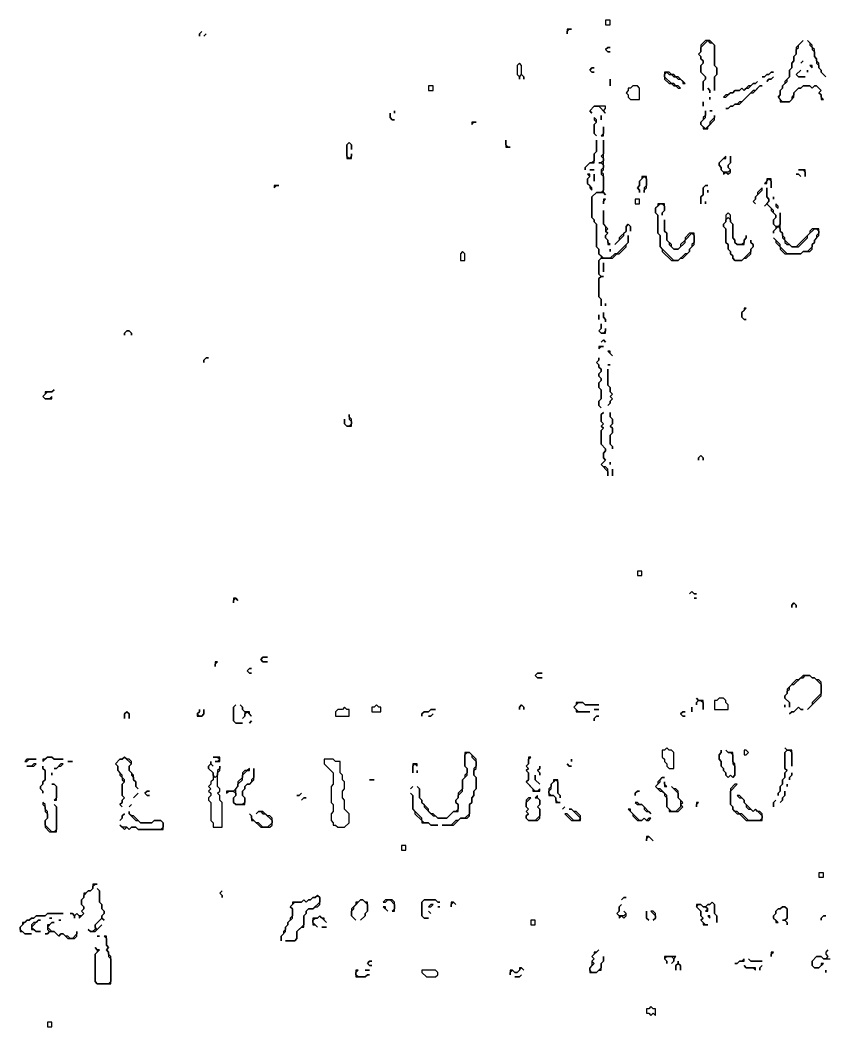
# Model space of a CAD drawing. Header units: metres. Extents: x 0 to 3575, y 1 to 2763.
# Drawn here: x 2842 to 3197.5, y 601 to 1045 of the extents above; entities that cross this region are included whole.
import ezdxf

# ---------------------------------------------------------------- set-up
doc = ezdxf.new("R2010")
doc.units = ezdxf.units.M

msp = doc.modelspace()

# ---------------------------------------------------------------- linework, layer by layer
for points in [[(3100, 1045), (3100, 1043), (3102, 1043), (3102, 1045)], [(2922, 1040), (2921, 1039), (2921, 1038), (2921, 1039)], [(2924, 1039), (2923, 1038)], [(2924, 1041)], [(3083, 1041), (3083, 1039), (3083, 1040), (3084, 1041), (3085, 1041)], [(3085, 1039)], [(3144, 1036), (3142, 1034), (3142, 1031), (3141, 1030), (3142, 1029), (3142, 1028), (3143, 1027), (3143, 1026), (3142, 1025), (3142, 1022), (3144, 1020), (3144, 1019), (3143, 1018), (3143, 1014), (3143, 1018), (3144, 1019), (3144, 1020), (3142, 1022), (3142, 1025), (3143, 1026), (3143, 1027), (3142, 1028), (3142, 1029), (3141, 1030), (3142, 1031), (3142, 1033), (3145, 1036), (3146, 1035), (3147, 1035), (3148, 1034), (3148, 1025), (3149, 1024), (3149, 1021), (3148, 1020), (3148, 1014), (3148, 1020), (3149, 1021), (3149, 1024), (3148, 1025), (3148, 1034), (3146, 1036)], [(3187, 1036), (3184, 1033), (3184, 1030), (3183, 1029), (3183, 1027), (3182, 1026), (3182, 1024), (3181, 1023), (3181, 1020), (3179, 1018), (3179, 1017), (3178, 1016), (3178, 1015), (3177, 1014), (3177, 1012), (3176, 1011), (3177, 1010), (3177, 1009), (3181, 1009), (3183, 1011), (3183, 1013), (3185, 1015), (3186, 1015), (3187, 1016), (3190, 1016), (3191, 1015), (3192, 1016), (3193, 1016), (3195, 1014), (3194, 1013), (3195, 1012), (3195, 1010), (3196, 1010), (3195, 1011), (3195, 1012), (3194, 1013), (3195, 1014), (3193, 1016), (3192, 1016), (3191, 1015), (3190, 1016), (3187, 1016), (3186, 1015), (3185, 1015), (3183, 1013), (3183, 1012), (3182, 1011), (3182, 1010), (3181, 1009), (3178, 1009), (3176, 1011), (3177, 1012), (3177, 1014), (3178, 1015), (3178, 1016), (3180, 1018), (3180, 1019), (3181, 1020), (3181, 1023), (3182, 1024), (3182, 1026), (3183, 1027), (3183, 1029), (3184, 1030), (3184, 1032), (3185, 1033), (3185, 1034)], [(3189, 1036), (3190, 1035), (3190, 1034), (3191, 1033), (3191, 1032), (3192, 1031), (3192, 1029), (3193, 1028), (3193, 1026), (3194, 1025), (3194, 1024), (3195, 1023), (3195, 1022), (3197, 1020), (3195, 1022), (3195, 1023), (3194, 1024), (3194, 1026), (3193, 1027), (3193, 1028), (3192, 1029), (3192, 1032), (3191, 1033), (3191, 1034)], [(3101, 1033), (3100, 1032), (3101, 1031), (3102, 1031), (3101, 1031), (3100, 1032), (3101, 1033), (3102, 1033)], [(3062, 1026), (3061, 1025), (3061, 1021), (3062, 1020), (3062, 1019), (3062, 1020), (3063, 1021), (3064, 1020), (3064, 1019), (3064, 1020), (3063, 1021), (3063, 1025)], [(3187, 1027), (3186, 1026)], [(3189, 1027)], [(3094, 1024), (3093, 1023), (3094, 1022), (3095, 1022), (3094, 1022), (3093, 1023), (3094, 1024), (3095, 1024)], [(3126, 1022), (3126, 1019), (3128, 1017), (3129, 1017), (3130, 1016), (3131, 1016), (3132, 1015), (3133, 1015), (3132, 1016), (3131, 1016), (3130, 1017), (3129, 1017), (3126, 1020), (3126, 1021), (3127, 1022), (3128, 1021), (3129, 1021), (3130, 1020), (3131, 1020), (3132, 1019), (3133, 1019), (3134, 1018), (3134, 1017), (3135, 1017), (3132, 1020), (3131, 1020), (3130, 1021), (3129, 1021), (3128, 1022)], [(3173, 1022), (3172, 1021), (3171, 1021), (3170, 1020), (3169, 1020), (3170, 1020), (3171, 1021), (3172, 1021), (3173, 1022), (3174, 1022)], [(3186, 1023), (3184, 1021), (3185, 1020), (3188, 1020), (3185, 1020), (3184, 1021)], [(3189, 1023), (3189, 1022)], [(3190, 1025), (3191, 1024), (3191, 1025)], [(3100, 1020)], [(3102, 1019), (3102, 1016)], [(3167, 1018), (3166, 1017), (3165, 1017), (3164, 1016), (3163, 1016), (3161, 1014), (3160, 1015), (3159, 1014), (3157, 1014), (3156, 1013), (3155, 1013), (3154, 1012), (3153, 1012), (3152, 1011), (3153, 1011), (3155, 1013), (3156, 1013), (3157, 1014), (3159, 1014), (3160, 1015), (3161, 1014), (3162, 1015), (3163, 1015), (3165, 1017), (3166, 1017)], [(3169, 1018)], [(3174, 1020), (3173, 1019), (3172, 1019), (3171, 1018), (3172, 1019), (3173, 1019)], [(3191, 1021)], [(3022, 1016), (3022, 1014), (3024, 1014), (3024, 1016)], [(3112, 1016), (3111, 1015), (3110, 1015), (3110, 1014), (3109, 1013), (3110, 1012), (3110, 1011), (3111, 1010), (3115, 1010), (3115, 1015), (3114, 1016)], [(3135, 1015)], [(3145, 1015), (3146, 1014), (3146, 1013), (3146, 1014)], [(3168, 1016), (3166, 1014), (3165, 1014), (3160, 1009), (3159, 1009), (3158, 1008), (3157, 1008), (3156, 1007), (3155, 1007), (3154, 1006), (3153, 1006), (3154, 1006), (3155, 1007), (3156, 1007), (3157, 1008), (3159, 1008), (3164, 1013), (3165, 1013), (3168, 1016), (3169, 1016)], [(3143, 1009), (3143, 1007)], [(3144, 1012)], [(3145, 1008)], [(3146, 1011), (3146, 1010)], [(3149, 1009)], [(3151, 1009)], [(3005, 1006)], [(3005, 1004), (3005, 1002), (3006, 1001), (3007, 1001), (3006, 1001), (3005, 1002)], [(3007, 1005), (3007, 1004)], [(3095, 1007), (3093, 1005), (3094, 1004), (3093, 1005), (3095, 1007), (3097, 1007), (3100, 1004), (3099, 1005), (3100, 1006), (3100, 1007)], [(3096, 1005)], [(3144, 1005), (3144, 1003), (3143, 1002), (3143, 1001), (3142, 1000), (3142, 999), (3143, 998), (3143, 997), (3145, 997), (3145, 998), (3148, 1001), (3148, 1003), (3148, 1002), (3146, 1000), (3146, 999), (3144, 997), (3142, 999), (3142, 1000), (3144, 1002)], [(3146, 1005), (3147, 1005)], [(3150, 1005)], [(3041, 1000), (3041, 999), (3042, 1000), (3043, 1000)], [(3095, 1002), (3095, 1001), (3096, 1000), (3095, 999), (3095, 995), (3096, 994), (3095, 995), (3095, 999), (3096, 1000), (3096, 1001)], [(3098, 1003), (3098, 1001)], [(3043, 998)], [(3099, 998), (3099, 995), (3098, 994), (3099, 994)], [(2987, 991), (2986, 990), (2986, 984), (2988, 984), (2988, 986), (2988, 985), (2987, 984), (2986, 985), (2986, 990), (2987, 991), (2988, 990), (2988, 988), (2988, 990)], [(3056, 992), (3056, 989), (3058, 989), (3057, 989), (3056, 990)], [(3058, 991)], [(3096, 992), (3096, 987), (3095, 986), (3095, 983), (3094, 982), (3093, 982), (3091, 980), (3091, 979), (3091, 980), (3093, 982), (3095, 982), (3095, 986), (3096, 987)], [(3099, 992), (3099, 986), (3098, 985), (3099, 984), (3099, 983), (3098, 982), (3097, 982), (3098, 982), (3099, 981), (3099, 980), (3098, 979), (3098, 977), (3099, 976), (3099, 970), (3098, 969), (3096, 969), (3094, 967), (3094, 958), (3095, 957), (3095, 956), (3096, 955), (3096, 945), (3097, 944), (3097, 942), (3098, 941), (3098, 940), (3097, 939), (3097, 933), (3098, 932), (3097, 931), (3097, 923), (3098, 922), (3098, 919), (3098, 922), (3097, 923), (3097, 931), (3098, 932), (3099, 932), (3098, 932), (3097, 933), (3097, 939), (3098, 940), (3103, 940), (3105, 942), (3106, 942), (3109, 945), (3109, 946), (3110, 947), (3110, 950), (3110, 947), (3105, 942), (3104, 942), (3102, 940), (3099, 940), (3097, 942), (3097, 944), (3096, 945), (3096, 955), (3095, 956), (3095, 957), (3094, 958), (3094, 967), (3096, 969), (3099, 969), (3100, 968), (3099, 969), (3099, 977), (3098, 978), (3099, 979)], [(3153, 985), (3150, 982), (3150, 981), (3151, 980), (3151, 979), (3152, 978), (3152, 977), (3153, 978), (3154, 977), (3155, 978), (3155, 979), (3154, 980), (3154, 981), (3155, 982), (3155, 985), (3155, 982), (3154, 981), (3154, 980), (3155, 979), (3154, 978), (3152, 978), (3151, 979), (3151, 980), (3150, 981), (3150, 982), (3152, 984), (3153, 984)], [(3092, 977), (3093, 976), (3092, 975), (3092, 973), (3093, 972), (3093, 971), (3094, 970), (3094, 971), (3092, 973), (3092, 975), (3093, 976), (3093, 977)], [(3093, 979), (3095, 979)], [(3095, 977), (3095, 974)], [(3184, 977), (3185, 977), (3186, 976), (3185, 977)], [(3185, 979), (3187, 979), (3188, 978), (3188, 976), (3188, 979)], [(3116, 976), (3116, 975), (3115, 974), (3115, 972), (3114, 971), (3115, 970), (3115, 969), (3115, 970), (3114, 971), (3115, 972), (3115, 974), (3117, 976), (3118, 975), (3118, 972), (3117, 971), (3117, 969), (3117, 970), (3118, 971), (3118, 976)], [(3171, 975), (3171, 974), (3170, 973), (3171, 973), (3171, 974), (3172, 975), (3173, 974), (3173, 971), (3173, 975)], [(2954, 972), (2954, 971), (2955, 972), (2956, 972)], [(2955, 969)], [(3144, 972), (3143, 971), (3143, 968), (3142, 967), (3142, 964), (3142, 967), (3143, 968), (3143, 971), (3144, 972), (3145, 972)], [(3145, 970), (3145, 969)], [(3169, 971), (3167, 969), (3167, 968), (3166, 967), (3166, 966), (3165, 965), (3166, 964), (3165, 965), (3166, 966), (3166, 967), (3169, 970)], [(3171, 971), (3171, 967), (3172, 966), (3172, 965), (3170, 963), (3171, 964), (3173, 962), (3173, 961), (3175, 959), (3175, 958), (3174, 957), (3174, 955), (3175, 954), (3175, 953), (3174, 952), (3174, 951), (3174, 952), (3176, 954), (3177, 953), (3177, 952), (3178, 951), (3178, 949), (3179, 948), (3179, 947), (3180, 946), (3181, 946), (3182, 945), (3185, 945), (3189, 949), (3189, 950), (3192, 953), (3193, 953), (3194, 952), (3194, 951), (3193, 950), (3193, 949), (3192, 948), (3192, 947), (3191, 946), (3191, 945), (3189, 943), (3187, 943), (3186, 942), (3180, 942), (3177, 945), (3177, 946), (3174, 949), (3175, 948), (3175, 947), (3177, 945), (3177, 944), (3179, 942), (3186, 942), (3187, 943), (3190, 943), (3191, 944), (3191, 946), (3192, 947), (3192, 948), (3194, 950), (3194, 953), (3191, 953), (3190, 952), (3190, 951), (3184, 945), (3182, 945), (3179, 948), (3179, 949), (3178, 950), (3178, 951), (3177, 952), (3177, 960), (3177, 955), (3176, 954), (3175, 954), (3174, 955), (3174, 957), (3175, 958), (3175, 959), (3174, 960), (3174, 961), (3171, 964), (3172, 965), (3172, 966), (3171, 967)], [(3099, 966), (3099, 964), (3099, 965), (3100, 966)], [(3113, 966), (3113, 964), (3115, 964), (3115, 966)], [(3123, 964), (3123, 963), (3122, 962), (3122, 960), (3123, 959), (3123, 951), (3124, 950), (3124, 945), (3125, 944), (3125, 943), (3129, 939), (3132, 939), (3133, 940), (3134, 940), (3137, 943), (3137, 944), (3139, 946), (3139, 951), (3137, 951), (3135, 949), (3135, 948), (3133, 946), (3133, 945), (3132, 944), (3130, 944), (3129, 945), (3129, 946), (3127, 948), (3127, 951), (3126, 952), (3126, 957), (3126, 952), (3127, 951), (3127, 948), (3128, 947), (3128, 946), (3130, 944), (3132, 944), (3135, 947), (3135, 948), (3138, 951), (3139, 950), (3139, 947), (3138, 946), (3138, 945), (3137, 944), (3137, 943), (3136, 942), (3135, 942), (3132, 939), (3130, 939), (3124, 945), (3124, 950), (3123, 951), (3123, 959), (3122, 960), (3122, 962), (3124, 964), (3125, 964), (3126, 963), (3126, 961), (3125, 960), (3125, 959), (3125, 960), (3126, 961), (3126, 964)], [(3144, 965), (3144, 964)], [(3168, 966)], [(3174, 967), (3174, 966)], [(3175, 964), (3175, 963), (3176, 962), (3176, 963)], [(3099, 961), (3099, 955), (3100, 954), (3100, 952), (3101, 951), (3100, 950), (3100, 949), (3101, 948), (3101, 946), (3102, 946), (3101, 947), (3101, 948), (3100, 949), (3100, 950), (3101, 951), (3100, 952), (3101, 953), (3099, 955)], [(3154, 960), (3153, 959), (3153, 956), (3152, 955), (3152, 954), (3153, 953), (3153, 947), (3154, 946), (3154, 944), (3155, 943), (3155, 942), (3156, 941), (3156, 940), (3157, 939), (3160, 939), (3161, 940), (3162, 940), (3164, 942), (3164, 944), (3165, 945), (3165, 946), (3164, 947), (3164, 948), (3164, 947), (3165, 946), (3165, 945), (3164, 944), (3164, 943), (3160, 939), (3157, 939), (3156, 940), (3156, 941), (3155, 942), (3155, 943), (3154, 944), (3154, 946), (3153, 947), (3153, 953), (3152, 954), (3152, 955), (3153, 956), (3153, 957), (3154, 958), (3155, 957), (3155, 956), (3156, 955), (3156, 949), (3157, 948), (3157, 947), (3158, 946), (3161, 946), (3161, 948), (3162, 949), (3162, 950), (3162, 949), (3161, 948), (3161, 947), (3160, 946), (3158, 946), (3157, 947), (3157, 948), (3156, 949), (3156, 955), (3155, 956), (3155, 959)], [(3110, 955), (3109, 954), (3109, 952), (3106, 949), (3106, 948), (3104, 946), (3108, 950), (3108, 951), (3109, 952), (3109, 954), (3110, 955), (3111, 954), (3111, 952), (3111, 954)], [(3037, 943), (3036, 942), (3036, 939), (3038, 939), (3038, 942)], [(3102, 944), (3102, 943)], [(3099, 938), (3099, 934)], [(3100, 920), (3100, 919)], [(3097, 915), (3097, 913)], [(3099, 916), (3099, 914), (3100, 913), (3100, 912), (3100, 913), (3099, 914)], [(3161, 918), (3161, 917), (3160, 916), (3160, 914), (3161, 913), (3162, 913), (3161, 913), (3160, 914), (3160, 916), (3162, 918)], [(3098, 911), (3098, 909), (3097, 908), (3098, 907), (3100, 907), (3100, 909), (3100, 908), (3099, 907), (3098, 907), (3097, 908), (3098, 909)], [(3161, 911)], [(3163, 911)], [(2889, 908), (2888, 907), (2888, 906), (2888, 907), (2889, 908), (2890, 908), (2891, 907), (2891, 906), (2891, 907), (2890, 908)], [(3099, 904), (3098, 903), (3099, 904), (3100, 903)], [(2985, 898)], [(2986, 900)], [(2987, 898)], [(2988, 900)], [(3097, 901), (3097, 900), (3098, 901), (3099, 901)], [(3097, 898)], [(3101, 899), (3103, 897), (3102, 898), (3102, 899)], [(2924, 896), (2923, 895), (2923, 894), (2923, 895), (2924, 896), (2925, 896)], [(2925, 894)], [(3097, 896), (3097, 895), (3096, 894), (3097, 893), (3097, 892), (3098, 891), (3098, 890), (3097, 889), (3097, 888), (3098, 887), (3098, 886), (3097, 885), (3097, 883), (3098, 882), (3098, 878), (3097, 877), (3097, 875), (3098, 874), (3097, 875), (3097, 877), (3098, 878), (3098, 882), (3097, 883), (3097, 885), (3098, 886), (3098, 887), (3097, 888), (3097, 889), (3098, 890), (3098, 891), (3097, 892), (3097, 893), (3096, 894), (3097, 895)], [(3099, 894)], [(3101, 895)], [(3101, 893), (3102, 893)], [(3103, 895)], [(3101, 891), (3101, 884), (3102, 883), (3102, 881), (3103, 880), (3102, 879), (3103, 878), (3102, 877), (3102, 876), (3101, 875), (3102, 876), (3102, 877), (3103, 878), (3102, 879), (3103, 880), (3102, 881), (3102, 883), (3101, 884)], [(2857, 882), (2856, 881), (2853, 881), (2853, 880), (2852, 879), (2853, 878), (2856, 878), (2856, 879), (2855, 878), (2853, 878), (2852, 879), (2854, 881), (2856, 881)], [(2987, 871), (2987, 869), (2988, 868), (2988, 867), (2987, 866), (2986, 866), (2985, 867), (2985, 869), (2985, 867), (2986, 866), (2988, 866), (2988, 869), (2987, 870)], [(3099, 872), (3098, 871), (3098, 868), (3099, 867), (3098, 866), (3099, 865), (3098, 864), (3098, 858), (3100, 856), (3100, 855), (3099, 854), (3099, 852), (3100, 851), (3098, 849), (3101, 846), (3101, 844), (3101, 847), (3100, 848), (3099, 848), (3098, 849), (3100, 851), (3099, 852), (3099, 854), (3100, 855), (3100, 856), (3098, 858), (3098, 864), (3099, 865), (3098, 866), (3099, 867), (3098, 868), (3098, 871)], [(3102, 872), (3102, 870), (3103, 869), (3103, 867), (3102, 866), (3103, 865), (3103, 863), (3102, 862), (3102, 858), (3103, 857), (3103, 856), (3103, 857), (3102, 858), (3102, 862), (3103, 863), (3103, 865), (3102, 866), (3103, 867), (3103, 869), (3102, 870)], [(3142, 853), (3141, 852), (3141, 851), (3141, 852), (3142, 853), (3143, 852), (3143, 851), (3143, 852)], [(3102, 850), (3102, 849)], [(3103, 847), (3103, 844)], [(3114, 802), (3114, 800), (3116, 800), (3116, 802)], [(3138, 793), (3137, 792), (3138, 793), (3139, 792), (3140, 792), (3139, 792)], [(2936, 790), (2936, 788), (2936, 789), (2937, 790), (2938, 789), (2937, 790)], [(3139, 790), (3140, 790)], [(3183, 788), (3182, 787), (3182, 786), (3182, 787), (3183, 788), (3184, 787), (3184, 786), (3184, 787)], [(2949, 764), (2948, 763), (2949, 762), (2951, 762), (2949, 762), (2948, 763), (2949, 764), (2951, 764)], [(2928, 762), (2928, 760), (2928, 761), (2929, 762)], [(2943, 759), (2942, 758), (2943, 757), (2944, 757), (2943, 757), (2942, 758), (2943, 759), (2944, 759)], [(3070, 757), (3069, 756), (3070, 755), (3072, 755), (3070, 755), (3069, 756), (3070, 757), (3072, 757)], [(3187, 756), (3185, 754), (3184, 754), (3180, 750), (3180, 748), (3179, 747), (3179, 746), (3181, 744), (3181, 742), (3181, 744), (3179, 746), (3179, 747), (3180, 748), (3180, 749), (3181, 750), (3181, 751), (3182, 752), (3183, 752), (3186, 755), (3187, 755), (3188, 756), (3190, 756), (3191, 755), (3192, 755), (3195, 752), (3195, 748), (3191, 744), (3191, 743), (3189, 741), (3195, 747), (3195, 753), (3194, 754), (3193, 754), (3192, 755), (3191, 755), (3190, 756)], [(3140, 746), (3141, 745), (3140, 744), (3140, 743), (3140, 744), (3141, 745), (3142, 745), (3143, 744), (3143, 741), (3143, 745), (3141, 745)], [(3150, 746), (3149, 745), (3148, 745), (3148, 741), (3154, 741), (3154, 743), (3153, 744), (3153, 745), (3152, 746)], [(2937, 743), (2936, 742), (2936, 736), (2937, 735), (2940, 735), (2937, 735), (2936, 736), (2936, 742)], [(2939, 743), (2940, 742), (2940, 741), (2941, 740), (2941, 738), (2940, 737), (2941, 738), (2941, 739), (2942, 740), (2944, 738), (2943, 739), (2943, 740), (2941, 740), (2940, 741), (2940, 742)], [(2965, 743)], [(2967, 742)], [(2985, 742), (2984, 741), (2982, 741), (2981, 740), (2981, 738), (2987, 738), (2987, 741), (2986, 741)], [(2999, 743), (2998, 742), (2997, 742), (2997, 740), (3001, 740), (3001, 742), (3000, 742)], [(3063, 743), (3062, 742), (3062, 741), (3062, 742), (3063, 743), (3064, 742), (3064, 741), (3064, 742)], [(3087, 744), (3087, 743), (3086, 742), (3087, 741), (3087, 740), (3093, 740), (3088, 740), (3086, 742), (3088, 744), (3090, 744), (3091, 743), (3097, 743), (3091, 743), (3090, 744)], [(3099, 743)], [(3138, 742), (3138, 740)], [(3179, 743), (3179, 742)], [(3185, 742), (3183, 740), (3182, 740), (3181, 739), (3182, 740), (3183, 740), (3185, 742), (3186, 741), (3187, 741), (3186, 741)], [(2889, 740), (2888, 739), (2888, 737), (2888, 739), (2889, 740), (2890, 739), (2890, 737), (2890, 739)], [(2921, 741), (2921, 740), (2920, 739), (2920, 738), (2922, 738), (2923, 739), (2923, 741), (2923, 739), (2922, 738), (2921, 738), (2920, 739), (2921, 740)], [(2965, 741)], [(2967, 740)], [(3023, 741), (3022, 740), (3020, 740), (3019, 739), (3019, 738), (3019, 739), (3020, 740), (3022, 740), (3023, 741), (3025, 741)], [(3024, 739), (3023, 738), (3022, 738), (3023, 738)], [(3095, 741), (3097, 741)], [(3096, 738), (3095, 737), (3095, 736), (3095, 737), (3096, 738), (3097, 738)], [(3099, 741)], [(3134, 740), (3133, 739), (3134, 738), (3135, 738), (3134, 738), (3133, 739), (3134, 740), (3135, 740)], [(3179, 739)], [(2944, 736), (2943, 735)], [(3097, 736)], [(3127, 724), (3126, 723), (3125, 723), (3125, 720), (3126, 719), (3126, 718), (3127, 717), (3127, 716), (3128, 715), (3130, 715), (3130, 722), (3129, 723), (3128, 723)], [(3179, 724), (3180, 723), (3179, 722), (3179, 715), (3180, 714), (3179, 713), (3179, 711), (3178, 710), (3178, 708), (3177, 707), (3177, 705), (3176, 704), (3176, 703), (3176, 704), (3177, 705), (3177, 707), (3178, 708), (3178, 710), (3179, 711), (3179, 713), (3180, 714), (3179, 715), (3179, 722), (3180, 723), (3181, 723), (3182, 722), (3182, 716), (3182, 723), (3180, 723)], [(2854, 720), (2853, 719), (2852, 719), (2852, 718), (2854, 720), (2856, 720), (2857, 719), (2861, 719), (2857, 719), (2856, 720)], [(2888, 720), (2887, 719), (2886, 719), (2884, 717), (2885, 716), (2885, 714), (2886, 713), (2886, 712), (2887, 711), (2887, 710), (2888, 709), (2887, 708), (2887, 703), (2888, 702), (2887, 701), (2887, 700), (2886, 699), (2887, 698), (2886, 699), (2887, 700), (2887, 701), (2888, 702), (2887, 703), (2887, 708), (2888, 709), (2888, 710), (2887, 711), (2887, 712), (2885, 714), (2885, 716), (2884, 717), (2886, 719), (2887, 719), (2888, 720), (2891, 717), (2890, 716), (2890, 714), (2891, 713), (2891, 712), (2892, 711), (2892, 710), (2893, 709), (2893, 707), (2894, 706), (2893, 707), (2893, 709), (2892, 710), (2892, 712), (2890, 714), (2890, 716), (2891, 717), (2891, 718), (2890, 719), (2889, 719)], [(2927, 720), (2929, 720), (2930, 719), (2929, 718), (2928, 718), (2930, 718), (2930, 720)], [(3038, 722), (3038, 716), (3039, 715), (3039, 713), (3038, 712), (3038, 711), (3037, 710), (3037, 706), (3035, 704), (3035, 702), (3034, 701), (3034, 700), (3035, 699), (3035, 697), (3034, 696), (3033, 696), (3030, 693), (3026, 693), (3024, 695), (3023, 695), (3022, 696), (3022, 697), (3019, 700), (3019, 701), (3018, 702), (3018, 706), (3017, 707), (3018, 706), (3018, 702), (3019, 701), (3019, 700), (3020, 699), (3020, 698), (3024, 694), (3025, 694), (3026, 693), (3030, 693), (3033, 696), (3035, 696), (3035, 699), (3034, 700), (3034, 701), (3035, 702), (3035, 703), (3037, 705), (3037, 710), (3039, 712), (3039, 715), (3038, 716), (3038, 721), (3039, 722), (3040, 722), (3041, 721), (3041, 720), (3043, 718), (3043, 716), (3042, 715), (3042, 712), (3043, 711), (3043, 706), (3042, 705), (3042, 703), (3041, 702), (3041, 700), (3040, 699), (3040, 695), (3038, 693), (3036, 693), (3035, 692), (3034, 692), (3032, 690), (3028, 690), (3033, 690), (3036, 693), (3039, 693), (3040, 694), (3040, 699), (3041, 700), (3041, 702), (3042, 703), (3042, 705), (3043, 706), (3043, 711), (3042, 712), (3042, 714), (3043, 715), (3043, 719), (3040, 722)], [(3066, 720), (3066, 717), (3065, 716), (3066, 715), (3065, 714), (3066, 713), (3066, 710), (3065, 709), (3068, 706), (3068, 705), (3071, 705), (3071, 706), (3070, 705), (3069, 705), (3065, 709), (3066, 710), (3066, 713), (3065, 714), (3066, 715), (3065, 716), (3066, 717), (3066, 719), (3067, 720)], [(3151, 723), (3151, 722), (3150, 721), (3150, 719), (3151, 718), (3151, 716), (3152, 715), (3152, 714), (3153, 713), (3153, 712), (3154, 711), (3155, 712), (3156, 711), (3157, 712), (3157, 717), (3156, 718), (3156, 722), (3154, 722), (3153, 723), (3154, 722), (3155, 722), (3156, 721), (3156, 717), (3157, 716), (3157, 712), (3156, 711), (3155, 712), (3154, 711), (3153, 712), (3153, 713), (3152, 714), (3152, 715), (3151, 716), (3151, 718), (3150, 719), (3150, 721), (3151, 722)], [(3161, 723), (3161, 721), (3162, 721), (3163, 722), (3162, 723)], [(2845, 719), (2844, 718), (2845, 718), (2846, 719), (2849, 719)], [(2848, 717), (2847, 716), (2845, 716), (2848, 716), (2849, 717)], [(2852, 716), (2852, 715), (2853, 714), (2853, 710), (2852, 709), (2852, 708), (2851, 707), (2851, 706), (2852, 705), (2852, 704), (2852, 705), (2851, 706), (2851, 707), (2852, 708), (2852, 709), (2853, 710), (2853, 714), (2852, 715)], [(2860, 717), (2858, 715), (2857, 715), (2858, 715), (2859, 716), (2860, 716), (2861, 717)], [(2863, 718), (2865, 718)], [(2863, 716)], [(2865, 716)], [(2926, 718), (2926, 717), (2925, 716), (2925, 715), (2927, 713), (2927, 710), (2926, 709), (2926, 708), (2925, 707), (2926, 706), (2925, 705), (2926, 704), (2926, 703), (2925, 702), (2925, 701), (2926, 700), (2926, 692), (2927, 691), (2927, 689), (2931, 689), (2931, 700), (2930, 701), (2930, 703), (2929, 704), (2930, 705), (2930, 706), (2929, 707), (2929, 713), (2930, 714), (2930, 716), (2930, 715), (2929, 714), (2929, 712), (2928, 711), (2927, 712), (2927, 713), (2925, 715), (2925, 716), (2926, 717), (2927, 716), (2926, 717)], [(2943, 715), (2942, 714), (2941, 714), (2940, 713), (2940, 711), (2938, 709), (2938, 707), (2936, 705), (2933, 705), (2933, 704), (2934, 705), (2936, 705), (2937, 704), (2937, 703), (2936, 702), (2936, 700), (2937, 699), (2941, 699), (2941, 702), (2940, 703), (2940, 705), (2941, 706), (2941, 707), (2942, 708), (2943, 708), (2945, 710), (2945, 715), (2945, 711), (2944, 710), (2944, 709), (2943, 708), (2942, 708), (2941, 707), (2941, 706), (2940, 705), (2940, 703), (2941, 702), (2941, 700), (2940, 699), (2937, 699), (2936, 700), (2936, 702), (2937, 703), (2937, 706), (2938, 707), (2938, 708), (2940, 710), (2940, 712), (2942, 714), (2943, 714)], [(2976, 719), (2976, 717), (2980, 713), (2980, 708), (2979, 707), (2979, 700), (2980, 699), (2980, 696), (2979, 695), (2979, 692), (2980, 691), (2980, 690), (2981, 690), (2982, 689), (2985, 689), (2987, 691), (2987, 695), (2985, 697), (2985, 701), (2984, 702), (2984, 705), (2985, 706), (2985, 709), (2984, 710), (2984, 712), (2983, 713), (2983, 718), (2981, 718), (2980, 719)], [(3015, 717), (3015, 713), (3015, 716), (3016, 717), (3017, 716), (3017, 717)], [(3069, 718)], [(3069, 716)], [(3071, 716), (3071, 715), (3070, 714), (3071, 713), (3071, 712), (3071, 713), (3070, 714), (3071, 715)], [(3083, 719)], [(3083, 717), (3084, 716), (3085, 716), (3084, 716)], [(3085, 719), (3085, 718)], [(2856, 713), (2856, 712)], [(2858, 713)], [(2858, 711)], [(3017, 714), (3017, 713)], [(3069, 712), (3069, 710), (3071, 708), (3069, 710)], [(3125, 711), (3123, 709), (3123, 708), (3122, 707), (3124, 705), (3125, 705), (3126, 704), (3126, 703), (3127, 702), (3127, 698), (3128, 697), (3128, 696), (3132, 696), (3134, 698), (3133, 699), (3134, 700), (3132, 702), (3132, 705), (3131, 706), (3130, 706), (3129, 707), (3132, 704), (3132, 702), (3133, 701), (3133, 698), (3131, 696), (3129, 696), (3127, 698), (3127, 703), (3124, 706), (3123, 706), (3122, 707), (3124, 709), (3124, 710), (3125, 711), (3126, 711)], [(3182, 713), (3182, 712), (3181, 711), (3181, 710), (3181, 711), (3182, 712)], [(2856, 710)], [(2856, 708), (2857, 708), (2858, 707), (2858, 702), (2857, 701), (2858, 701), (2858, 707), (2857, 708)], [(2996, 710), (2998, 710)], [(2996, 708)], [(2998, 708)], [(3015, 707), (3014, 706)], [(3077, 710), (3077, 709), (3076, 708), (3076, 707), (3075, 706), (3075, 703), (3077, 703), (3078, 702), (3078, 700), (3080, 700), (3079, 700), (3078, 701), (3078, 702), (3077, 703), (3076, 703), (3075, 704), (3075, 705), (3076, 706), (3076, 708), (3078, 710), (3079, 709), (3079, 704), (3080, 703), (3080, 702), (3080, 703), (3079, 704), (3079, 710)], [(3126, 709), (3126, 707), (3127, 707), (3126, 708)], [(3157, 708), (3155, 706), (3155, 699), (3156, 698), (3156, 697), (3158, 695), (3159, 695), (3162, 692), (3169, 692), (3169, 695), (3168, 696), (3167, 696), (3166, 697), (3165, 696), (3161, 700), (3161, 701), (3159, 703), (3158, 703), (3159, 702), (3160, 702), (3161, 701), (3161, 700), (3162, 699), (3162, 698), (3163, 697), (3164, 697), (3165, 696), (3166, 697), (3169, 694), (3169, 693), (3168, 692), (3163, 692), (3160, 695), (3159, 695), (3158, 696), (3157, 696), (3156, 697), (3156, 698), (3155, 699), (3155, 705), (3158, 708)], [(3180, 708), (3180, 707)], [(2850, 702)], [(2894, 704), (2892, 702)], [(2898, 705), (2897, 704), (2898, 703), (2899, 703), (2898, 703), (2897, 704), (2898, 705), (2899, 705)], [(2901, 705)], [(2966, 704), (2965, 703), (2964, 703), (2965, 703)], [(2967, 702), (2966, 701), (2967, 702), (2968, 702)], [(3014, 704), (3015, 703), (3015, 697), (3016, 696), (3016, 695), (3019, 692), (3019, 691), (3022, 691), (3023, 690), (3026, 690), (3023, 690), (3022, 691), (3020, 691), (3019, 692), (3019, 693), (3015, 697), (3015, 703)], [(3070, 703), (3069, 702), (3070, 702), (3071, 701), (3071, 699), (3070, 698), (3071, 697), (3071, 694), (3069, 692), (3066, 692), (3065, 693), (3065, 694), (3066, 695), (3065, 696), (3066, 697), (3065, 698), (3065, 700), (3067, 702), (3066, 702), (3065, 701), (3065, 698), (3066, 697), (3065, 696), (3066, 695), (3065, 694), (3065, 693), (3066, 692), (3070, 692), (3071, 693), (3071, 697), (3070, 698), (3071, 699), (3071, 701), (3070, 702)], [(3114, 705), (3113, 704), (3113, 703), (3113, 704), (3114, 705), (3115, 705)], [(3115, 703)], [(3179, 705), (3179, 703), (3178, 702), (3178, 701), (3177, 700), (3178, 701), (3178, 702), (3179, 703)], [(2852, 700), (2852, 699), (2853, 698), (2853, 696), (2854, 695), (2854, 693), (2853, 692), (2853, 689), (2855, 687), (2858, 687), (2858, 698), (2857, 699), (2858, 698), (2858, 688), (2857, 687), (2856, 687), (2853, 690), (2853, 692), (2854, 693), (2854, 696), (2853, 697), (2853, 699)], [(2890, 701)], [(2891, 699), (2890, 698)], [(2964, 701)], [(3082, 698), (3081, 697)], [(3109, 699)], [(3113, 700), (3114, 699), (3116, 699), (3117, 698), (3117, 697), (3118, 696), (3119, 696), (3120, 695), (3116, 699), (3115, 699), (3114, 700)], [(3140, 700), (3140, 698), (3140, 699), (3141, 700)], [(3175, 701), (3174, 700), (3174, 698), (3174, 700)], [(3176, 698)], [(2890, 696), (2890, 695), (2893, 692), (2894, 692), (2895, 691), (2900, 691), (2901, 692), (2904, 692), (2905, 691), (2905, 689), (2904, 688), (2894, 688), (2893, 689), (2891, 689), (2890, 688), (2889, 689), (2887, 689), (2886, 690), (2888, 688), (2889, 689), (2890, 688), (2891, 689), (2893, 689), (2894, 688), (2905, 688), (2905, 691), (2904, 692), (2901, 692), (2900, 691), (2895, 691), (2892, 694), (2891, 694), (2890, 695)], [(2886, 696)], [(2888, 695), (2887, 694), (2887, 693), (2886, 692), (2887, 693), (2887, 694)], [(2947, 696), (2946, 695), (2947, 696), (2948, 696), (2949, 695), (2950, 695), (2953, 692), (2953, 691), (2951, 689), (2949, 689), (2947, 691), (2946, 691), (2944, 693), (2944, 694), (2943, 695), (2944, 694), (2944, 692), (2945, 692), (2948, 689), (2952, 689), (2953, 690), (2953, 693), (2952, 694), (2951, 694), (2949, 696)], [(3084, 697), (3085, 697), (3089, 693), (3088, 692), (3086, 692), (3083, 695), (3082, 695), (3085, 692), (3089, 692), (3089, 694), (3087, 696), (3086, 696), (3085, 697)], [(3110, 697), (3112, 695), (3112, 694), (3114, 692), (3116, 692), (3117, 693), (3118, 692), (3119, 692), (3120, 693), (3119, 693), (3118, 692), (3117, 693), (3116, 692), (3115, 692), (3111, 696), (3111, 697)], [(3118, 685), (3118, 683), (3118, 684), (3119, 685), (3121, 683), (3119, 685)], [(3010, 681), (3010, 679), (3012, 679), (3012, 681)], [(3194, 669), (3194, 667), (3196, 667), (3196, 669)], [(2874, 664), (2874, 662), (2873, 661), (2872, 661), (2871, 660), (2870, 660), (2870, 658), (2869, 657), (2869, 655), (2870, 654), (2870, 653), (2869, 652), (2870, 651), (2869, 650), (2868, 650), (2867, 651), (2866, 650), (2865, 651), (2864, 651), (2865, 651), (2866, 650), (2866, 649), (2866, 650), (2867, 651), (2868, 650), (2868, 649), (2870, 651), (2869, 652), (2870, 653), (2870, 654), (2869, 655), (2869, 657), (2870, 658), (2870, 659), (2872, 661), (2873, 661), (2874, 662), (2874, 663), (2875, 664), (2876, 664)], [(2876, 662), (2877, 661), (2877, 656), (2878, 655), (2878, 653), (2879, 652), (2879, 651), (2878, 650), (2878, 649), (2875, 646), (2875, 644), (2874, 643), (2873, 643), (2872, 644), (2873, 643), (2875, 643), (2878, 646), (2876, 644), (2875, 645), (2875, 646), (2878, 649), (2879, 648), (2878, 649), (2878, 650), (2879, 651), (2879, 652), (2878, 653), (2878, 655), (2877, 656), (2877, 661)], [(2931, 661), (2930, 660), (2931, 659), (2931, 658), (2931, 659), (2930, 660)], [(2933, 659)], [(2973, 659), (2972, 658), (2971, 658), (2970, 657), (2969, 657), (2968, 656), (2967, 657), (2966, 656), (2962, 656), (2962, 655), (2961, 654), (2962, 653), (2962, 650), (2961, 649), (2961, 648), (2960, 647), (2960, 646), (2959, 645), (2959, 644), (2958, 643), (2958, 642), (2957, 641), (2957, 639), (2957, 641), (2959, 643), (2959, 645), (2960, 646), (2960, 647), (2962, 649), (2962, 653), (2961, 654), (2963, 656), (2966, 656), (2967, 657), (2968, 656), (2969, 657), (2970, 657), (2971, 658), (2972, 658), (2973, 659), (2974, 658), (2974, 656), (2971, 653), (2969, 653), (2968, 652), (2968, 651), (2967, 650), (2967, 646), (2964, 643), (2964, 640), (2963, 639), (2959, 639), (2963, 639), (2964, 640), (2964, 643), (2966, 645), (2967, 645), (2967, 650), (2968, 651), (2968, 652), (2969, 653), (2971, 653), (2972, 654), (2973, 654), (2974, 655), (2974, 658)], [(3108, 658), (3107, 657), (3108, 658), (3109, 658)], [(3112, 658)], [(3114, 658)], [(2992, 657), (2991, 656), (2990, 656), (2990, 655), (2988, 653), (2988, 650), (2990, 648), (2988, 650), (2988, 652), (2989, 653), (2989, 654), (2992, 657), (2993, 657), (2995, 655), (2995, 652), (2994, 651), (2994, 650), (2992, 648), (2994, 650), (2994, 651), (2995, 652), (2995, 656), (2994, 656), (2993, 657)], [(3003, 657), (3002, 656), (3003, 656), (3004, 657), (3005, 657), (3007, 655), (3007, 653), (3006, 652), (3007, 652), (3007, 656), (3006, 657)], [(3002, 654), (3004, 652), (3003, 653), (3003, 654)], [(3020, 657), (3019, 656), (3019, 650), (3020, 649), (3022, 649), (3020, 649), (3019, 650), (3019, 656), (3020, 657), (3025, 657), (3026, 656), (3027, 656), (3026, 656), (3025, 657)], [(3023, 655), (3022, 654), (3023, 654), (3024, 655)], [(3026, 654), (3027, 654)], [(3032, 656), (3032, 654), (3032, 655), (3033, 656), (3034, 655), (3033, 656)], [(3107, 655), (3106, 654), (3106, 652), (3105, 651), (3106, 650), (3106, 649), (3107, 650), (3108, 649), (3109, 650), (3109, 651), (3108, 652), (3109, 651), (3108, 650), (3106, 650), (3105, 651), (3106, 652), (3106, 654)], [(3109, 655)], [(3112, 656)], [(3112, 654)], [(3114, 656)], [(3114, 654)], [(3147, 656), (3146, 655), (3145, 655), (3144, 654), (3143, 654), (3142, 655), (3140, 655), (3140, 654), (3142, 652), (3142, 650), (3143, 649), (3142, 648), (3143, 647), (3143, 646), (3145, 646), (3144, 646), (3142, 648), (3143, 649), (3142, 650), (3142, 652), (3140, 654), (3141, 655), (3142, 655), (3143, 654), (3144, 654), (3145, 653), (3144, 652), (3145, 652), (3145, 653), (3144, 654), (3145, 655), (3146, 655), (3147, 656), (3148, 655), (3148, 651), (3149, 650), (3149, 647), (3149, 650), (3148, 651), (3148, 655)], [(3178, 654), (3177, 653), (3176, 653), (3175, 652), (3175, 651), (3174, 650), (3174, 649), (3175, 648), (3175, 647), (3176, 647), (3174, 649), (3174, 650), (3175, 651), (3175, 652), (3176, 653), (3177, 653), (3178, 654), (3179, 654), (3180, 653), (3180, 649), (3179, 648), (3178, 648), (3179, 648), (3180, 647), (3180, 646), (3180, 647), (3179, 648), (3180, 649), (3180, 653), (3179, 654)], [(2854, 651), (2853, 650), (2849, 650), (2848, 649), (2847, 649), (2846, 648), (2845, 648), (2844, 647), (2843, 647), (2843, 646), (2842, 645), (2842, 643), (2843, 643), (2844, 642), (2847, 642), (2844, 642), (2842, 644), (2842, 645), (2845, 648), (2846, 648), (2847, 649), (2848, 649), (2849, 650), (2853, 650), (2854, 651), (2861, 651)], [(2855, 649), (2856, 649)], [(2974, 650), (2973, 649), (2971, 649), (2971, 646), (2972, 646), (2973, 645), (2971, 647), (2971, 648), (2972, 649), (2973, 649), (2974, 650), (2977, 647), (2976, 648), (2976, 649), (2975, 649)], [(3005, 650)], [(3007, 650)], [(3022, 652), (3023, 651)], [(3118, 652), (3118, 649), (3119, 648), (3118, 649)], [(3120, 652), (3122, 650), (3122, 649), (3121, 648), (3122, 649), (3122, 651), (3121, 652)], [(3145, 650), (3146, 649), (3146, 650)], [(3196, 650), (3195, 649), (3195, 648), (3195, 649), (3196, 650), (3197, 650)], [(2850, 648), (2849, 647), (2848, 647), (2847, 646), (2847, 644), (2848, 644), (2849, 643), (2851, 643), (2849, 643), (2847, 645), (2850, 648), (2851, 648)], [(2856, 647), (2855, 646), (2854, 646), (2854, 644), (2855, 643), (2854, 642), (2853, 642), (2854, 642), (2855, 643), (2857, 643), (2859, 641), (2860, 642), (2861, 642), (2863, 640), (2866, 640), (2867, 641), (2867, 643), (2867, 642), (2865, 640), (2864, 640), (2863, 641), (2862, 641), (2861, 642), (2860, 642), (2859, 641), (2857, 643), (2856, 643), (2854, 645), (2856, 647), (2857, 647)], [(2859, 648), (2860, 648)], [(2975, 645), (2977, 645)], [(3018, 648)], [(3067, 648), (3067, 646), (3069, 646), (3069, 648)], [(3178, 646)], [(3197, 648)], [(2850, 641)], [(2879, 641), (2880, 640), (2880, 637), (2881, 636), (2880, 635), (2881, 634), (2881, 632), (2882, 631), (2882, 621), (2881, 620), (2876, 620), (2875, 621), (2875, 633), (2877, 635), (2876, 635), (2875, 636), (2876, 635), (2876, 634), (2875, 633), (2875, 621), (2876, 620), (2882, 620), (2882, 632), (2881, 633), (2881, 634), (2880, 635), (2881, 636), (2880, 637), (2880, 641)], [(2876, 641), (2877, 641)], [(2879, 643)], [(2877, 637)], [(3097, 635), (3096, 634), (3095, 634), (3095, 633), (3094, 632), (3095, 631), (3094, 630), (3094, 628), (3093, 627), (3093, 625), (3096, 625), (3097, 626), (3098, 626), (3098, 629), (3099, 630), (3099, 632), (3099, 630), (3098, 629), (3098, 627), (3096, 625), (3094, 625), (3093, 626), (3093, 627), (3095, 629), (3094, 630), (3095, 631), (3094, 632)], [(3099, 635)], [(3126, 632), (3126, 631), (3127, 630), (3127, 629), (3127, 630), (3126, 631), (3127, 632), (3129, 632), (3130, 631), (3130, 630), (3129, 629), (3130, 630), (3130, 631), (3131, 632)], [(3161, 631), (3160, 630), (3159, 630), (3158, 629), (3157, 629), (3158, 629), (3159, 630), (3161, 630)], [(3163, 631), (3164, 630), (3169, 630), (3164, 630)], [(3173, 634), (3173, 632), (3173, 633), (3174, 634)], [(2996, 630), (2995, 629), (2996, 628), (2997, 628), (2996, 628), (2995, 629), (2996, 630), (2997, 630)], [(3062, 627), (3062, 626), (3061, 625), (3060, 625), (3059, 626), (3058, 626), (3058, 624), (3058, 625), (3059, 626), (3060, 625), (3061, 625), (3063, 627), (3064, 626), (3063, 627)], [(3132, 630), (3132, 629), (3131, 628), (3131, 626), (3131, 628), (3132, 629), (3133, 628), (3133, 626), (3133, 628), (3132, 629)], [(3161, 628), (3162, 627), (3165, 627), (3166, 626), (3166, 627), (3162, 627)], [(3169, 628), (3168, 627), (3168, 626), (3168, 627)], [(2990, 626), (2990, 623), (2994, 623), (2995, 624), (2996, 624), (2995, 624), (2994, 623), (2991, 623), (2990, 624), (2990, 625), (2991, 626)], [(2994, 626), (2996, 626)], [(3019, 626), (3019, 625), (3021, 623), (3025, 623), (3026, 624), (3026, 625), (3025, 626)], [(3063, 624), (3062, 623), (3060, 623), (3062, 623)], [(3197, 626), (3197, 625)], [(3120, 610), (3119, 609), (3118, 609), (3118, 607), (3119, 607), (3120, 606), (3121, 607), (3122, 606), (3122, 609), (3121, 609)], [(2854, 603), (2854, 601), (2856, 601), (2856, 603)]]:
    msp.add_lwpolyline(points, close=True)
msp.add_lwpolyline([(3198, 635), (3197, 634), (3197, 633), (3198, 632), (3197, 631), (3196, 631), (3195, 632), (3193, 632), (3191, 630), (3191, 628), (3192, 627), (3194, 627), (3196, 629), (3195, 629), (3195, 628), (3194, 627), (3192, 627), (3191, 628), (3191, 630), (3193, 632), (3195, 632), (3196, 631), (3199, 631)])

doc.saveas('drawing.dxf')
